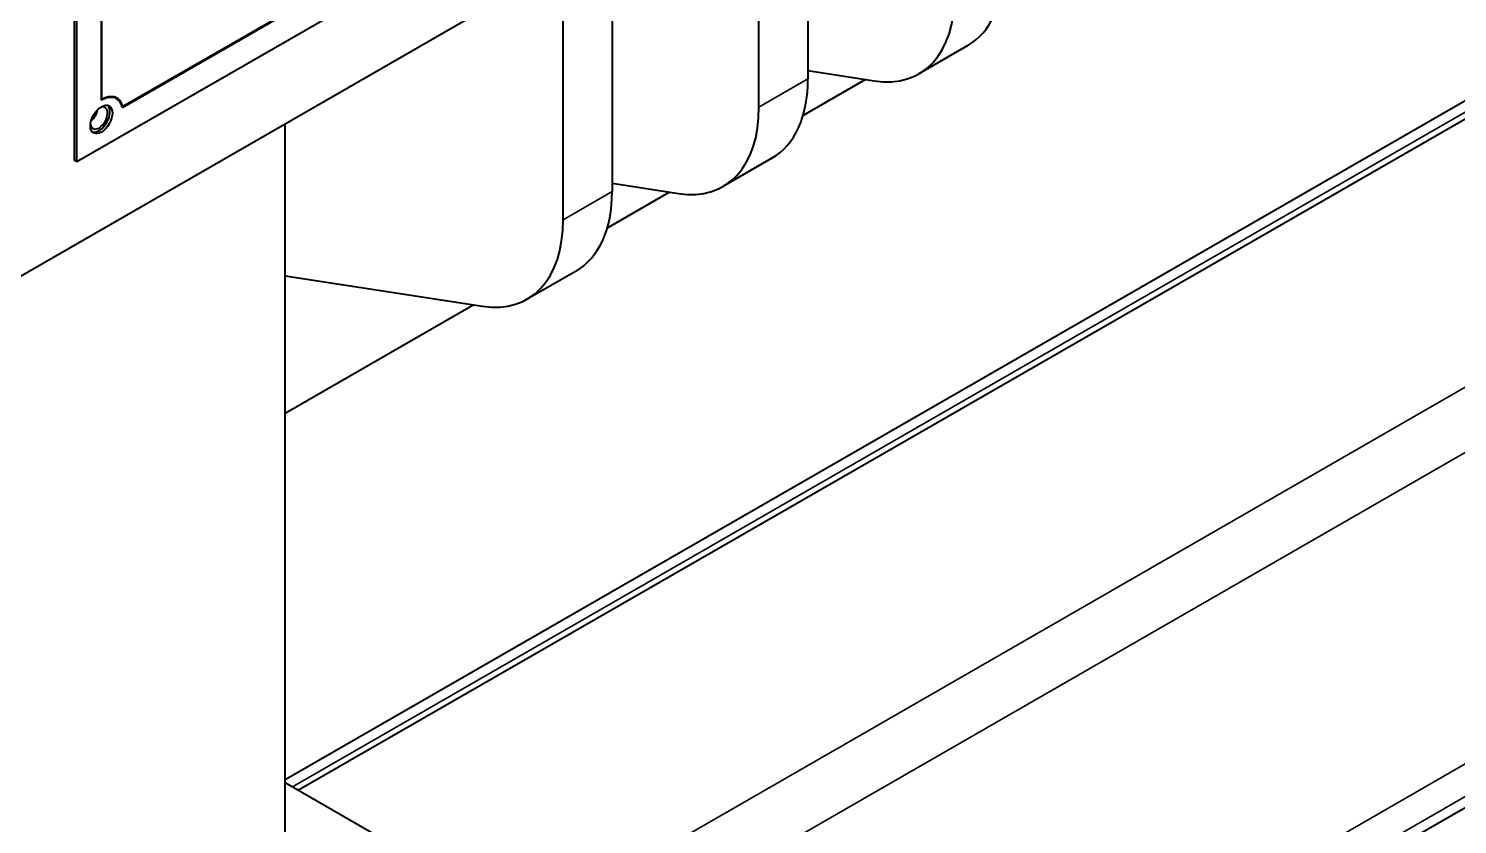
# Model space of a CAD drawing. Header units: millimetres. Extents: x 0 to 5887, y 0 to 4158.
# Drawn here: x 5405.1 to 5508.3, y 3120.5 to 3178.1 of the extents above; entities that cross this region are included whole.
import ezdxf

# ---------------------------------------------------------------- set-up
doc = ezdxf.new("R2010")
doc.units = ezdxf.units.MM
doc.header["$LTSCALE"] = 7
doc.layers.add('가시적인 것(ISO)', color=3, linetype='Continuous', lineweight=40)
doc.layers.add('가시적인 좁은 것(ISO)', color=3, linetype='Continuous', lineweight=35)

msp = doc.modelspace()

# ---------------------------------------------------------------- linework, layer by layer
at = {"layer": '가시적인 것(ISO)'}
for p, q in [((5408.4168, 3168.5289), (5408.4168, 3217.5817)), ((5408.5936, 3168.4271), (5408.5936, 3217.4799)), ((5500.3407, 3215.3327), (5373.0615, 3142.0375)), ((5410.3614, 3172.8767), (5410.3614, 3215.0662)), ((5410.3649, 3215.0642), (5410.3649, 3172.8747)), ((5410.4003, 3172.9355), (5410.4003, 3215.0441)), ((5573.1727, 3209.8878), (5423.6196, 3123.7659)), ((5572.8606, 3208.3812), (5424.6011, 3123.0042)), ((5465.1621, 3201.0027), (5408.5936, 3168.4271)), ((5411.878, 3172.3583), (5461.9808, 3201.2105)), ((5411.9049, 3172.4187), (5461.9495, 3201.2374)), ((5461.953, 3201.2354), (5411.9058, 3172.4151)), ((5461.3791, 3192.8962), (5461.3791, 3174.4193)), ((5457.8436, 3172.3833), (5457.8436, 3190.8603)), ((5447.237, 3184.7523), (5447.237, 3166.2754)), ((5443.7015, 3164.2394), (5443.7015, 3182.7163)), ((5472.9203, 3176.8208), (5469.3848, 3174.7849)), ((5461.3791, 3175.016), (5466.17, 3174.2732)), ((5465.5358, 3174.3716), (5461.0301, 3171.7769)), ((5410.3614, 3172.8767), (5410.3649, 3172.8747)), ((5411.483, 3173.0278), (5411.4865, 3173.0258)), ((5411.8745, 3172.3603), (5411.878, 3172.3583)), ((5423.6196, 3117.4615), (5423.6196, 3171.152)), ((5458.7782, 3168.6769), (5455.2427, 3166.6409)), ((5408.5936, 3168.4271), (5408.4168, 3168.5289)), ((5447.237, 3166.8721), (5452.0278, 3166.1293)), ((5451.3937, 3166.2277), (5446.888, 3163.633)), ((5444.6361, 3160.533), (5441.1005, 3158.497)), ((5423.6196, 3160.1973), (5437.8857, 3157.9854)), ((5573.1727, 3158.7911), (5131.231, 2904.2938)), ((5437.2515, 3158.0837), (5423.6196, 3150.2336)), ((5423.6196, 3123.5694), (5433.1656, 3118.0723))]:
    msp.add_line(p, q, dxfattribs=at)
for centre, major_axis, start_param, end_param in [((5466.6824, 3187.6531), (6.2379, -10.8323), 0, 0.78733187), ((5463.1469, 3185.6171), (6.2379, -10.8323), 5.8487867, 7.07051718), ((5452.5403, 3179.5092), (6.2379, -10.8323), 0, 0.78733187), ((5410.3649, 3171.0781), (1.0966, 1.9043), 5.72539279, 7.06664976), ((5410.3649, 3171.0781), (1.1216, 1.9477), 5.74307807, 7.04440121), ((5410.3614, 3171.0802), (1.1216, 1.9477), 0, 0.75899062), ((5410.3614, 3171.0802), (1.0966, 1.9043), 5.72539279, 6.28157954), ((5410.1846, 3171.5907), (0.4367, 0.7583), 2.48800041, 6.93677755), ((5409.4775, 3171.9979), (0.4367, 0.7583), 4.15053382, 5.27424414), ((5410.1846, 3171.5907), (-0.5614, -0.9749), 0.157482, 2.98411065), ((5449.0048, 3177.4732), (6.2379, -10.8323), 5.8487867, 7.07051718), ((5438.3982, 3171.3653), (6.2379, -10.8323), 0, 0.78733187), ((5434.8626, 3169.3293), (6.2379, -10.8323), 5.8487867, 7.07051718)]:
    msp.add_ellipse(centre, major_axis=major_axis, ratio=0.57809312, start_param=start_param, end_param=end_param, dxfattribs=at)
msp.add_ellipse((5410.3614, 3171.4889), major_axis=(0.5614, 0.9749), ratio=0.57809312, dxfattribs=at)
at = {"layer": '가시적인 좁은 것(ISO)'}
for p, q in [((5573.1727, 3209.0703), (5424.1589, 3123.2589)), ((5551.9595, 3176.9703), (5110.0178, 2922.473)), ((5457.8436, 3172.3833), (5461.3791, 3174.4193)), ((5553.9329, 3173.3872), (5111.9911, 2918.8899)), ((5443.7015, 3164.2394), (5447.237, 3166.2754)), ((5572.186, 3161.4002), (5130.2443, 2906.9029)), ((5573.1727, 3159.6087), (5131.231, 2905.1113))]:
    msp.add_line(p, q, dxfattribs=at)

doc.saveas('drawing.dxf')
